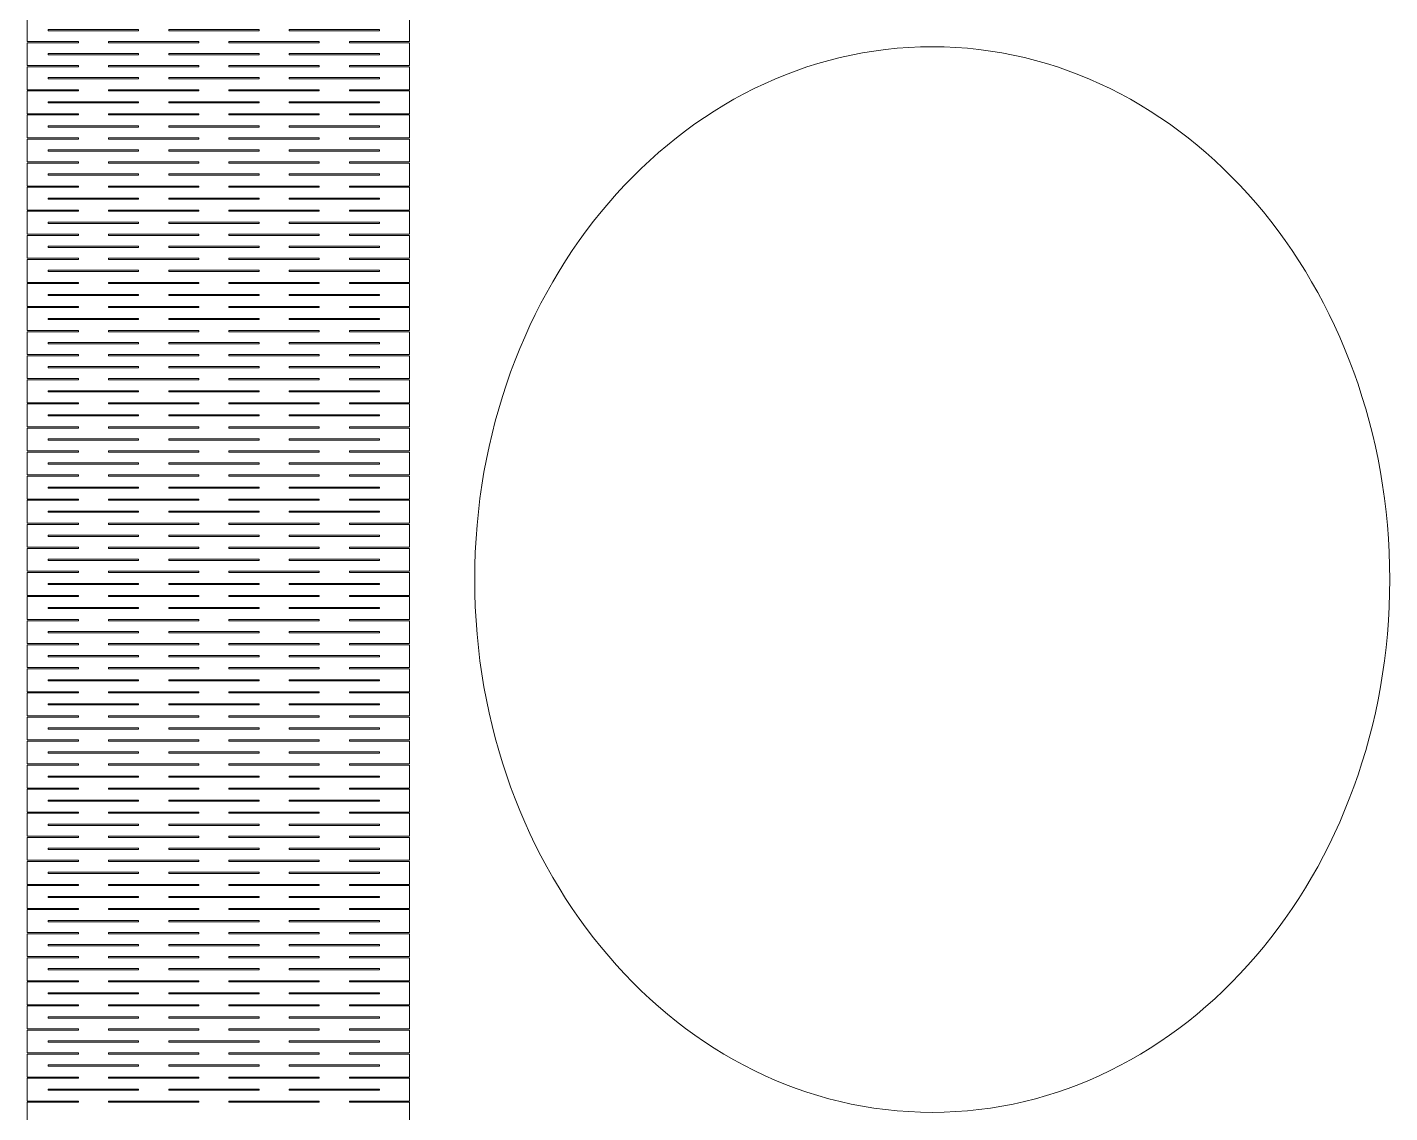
# Model space of a CAD drawing. Header units: millimetres. Extents: x 13 to 655, y 20 to 1205.
# Drawn here: x 13.4 to 466.1, y 221.5 to 582.2 of the extents above; entities that cross this region are included whole.
import ezdxf

# ---------------------------------------------------------------- set-up
doc = ezdxf.new("R2010")
doc.units = ezdxf.units.MM
doc.header["$MEASUREMENT"] = 0
doc.layers.get('0').update_dxf_attribs({"lineweight": 0})

# ---------------------------------------------------------------- blocks, each defined once
blk = doc.blocks.new('Block_0')
at = {"color": 5, "lineweight": 0, "true_color": 0x0000ff}
for p, q in [((13.43, 585.01), (13.43, 577.41)), ((140.43, 577.41), (140.43, 585.01)), ((20.43, 581.41), (20.43, 581.01)), ((50.43, 581.41), (20.43, 581.41)), ((20.43, 581.01), (50.43, 581.01)), ((50.43, 581.01), (50.43, 581.41)), ((60.43, 581.41), (60.43, 581.01)), ((90.43, 581.41), (60.43, 581.41)), ((60.43, 581.01), (90.43, 581.01)), ((90.43, 581.01), (90.43, 581.41)), ((100.43, 581.41), (100.43, 581.01)), ((130.43, 581.41), (100.43, 581.41)), ((100.43, 581.01), (130.43, 581.01)), ((130.43, 581.01), (130.43, 581.41)), ((30.43, 577.41), (13.43, 577.41)), ((13.43, 577.01), (13.43, 569.41)), ((13.43, 577.01), (30.43, 577.01)), ((30.43, 577.01), (30.43, 577.41)), ((40.43, 577.41), (40.43, 577.01)), ((70.43, 577.41), (40.43, 577.41)), ((40.43, 577.01), (70.43, 577.01)), ((70.43, 577.01), (70.43, 577.41)), ((80.43, 577.41), (80.43, 577.01)), ((110.43, 577.41), (80.43, 577.41)), ((80.43, 577.01), (110.43, 577.01)), ((110.43, 577.01), (110.43, 577.41)), ((120.43, 577.41), (120.43, 577.01)), ((140.43, 577.41), (120.43, 577.41)), ((120.43, 577.01), (140.43, 577.01)), ((140.43, 569.41), (140.43, 577.01)), ((20.43, 573.41), (20.43, 573.01)), ((50.43, 573.41), (20.43, 573.41)), ((20.43, 573.01), (50.43, 573.01)), ((50.43, 573.01), (50.43, 573.41)), ((60.43, 573.41), (60.43, 573.01)), ((90.43, 573.41), (60.43, 573.41)), ((60.43, 573.01), (90.43, 573.01)), ((90.43, 573.01), (90.43, 573.41)), ((100.43, 573.41), (100.43, 573.01)), ((130.43, 573.41), (100.43, 573.41)), ((100.43, 573.01), (130.43, 573.01)), ((130.43, 573.01), (130.43, 573.41)), ((30.43, 569.41), (13.43, 569.41)), ((13.43, 569.01), (13.43, 561.41)), ((13.43, 569.01), (30.43, 569.01)), ((30.43, 569.01), (30.43, 569.41)), ((40.43, 569.41), (40.43, 569.01)), ((70.43, 569.41), (40.43, 569.41)), ((40.43, 569.01), (70.43, 569.01)), ((70.43, 569.01), (70.43, 569.41)), ((80.43, 569.41), (80.43, 569.01)), ((110.43, 569.41), (80.43, 569.41)), ((80.43, 569.01), (110.43, 569.01)), ((110.43, 569.01), (110.43, 569.41)), ((120.43, 569.41), (120.43, 569.01)), ((140.43, 569.41), (120.43, 569.41)), ((120.43, 569.01), (140.43, 569.01)), ((140.43, 561.41), (140.43, 569.01)), ((30.43, 561.41), (13.43, 561.41)), ((20.43, 565.41), (20.43, 565.01)), ((50.43, 565.41), (20.43, 565.41)), ((20.43, 565.01), (50.43, 565.01)), ((30.43, 561.01), (30.43, 561.41)), ((40.43, 561.41), (40.43, 561.01)), ((70.43, 561.41), (40.43, 561.41)), ((50.43, 565.01), (50.43, 565.41)), ((60.43, 565.41), (60.43, 565.01)), ((90.43, 565.41), (60.43, 565.41)), ((60.43, 565.01), (90.43, 565.01)), ((70.43, 561.01), (70.43, 561.41)), ((80.43, 561.41), (80.43, 561.01)), ((110.43, 561.41), (80.43, 561.41)), ((90.43, 565.01), (90.43, 565.41)), ((100.43, 565.41), (100.43, 565.01)), ((130.43, 565.41), (100.43, 565.41)), ((100.43, 565.01), (130.43, 565.01)), ((110.43, 561.01), (110.43, 561.41)), ((120.43, 561.41), (120.43, 561.01)), ((140.43, 561.41), (120.43, 561.41)), ((130.43, 565.01), (130.43, 565.41)), ((13.43, 561.01), (13.43, 553.41)), ((13.43, 561.01), (30.43, 561.01)), ((20.43, 557.41), (20.43, 557.01)), ((50.43, 557.41), (20.43, 557.41)), ((20.43, 557.01), (50.43, 557.01)), ((40.43, 561.01), (70.43, 561.01)), ((50.43, 557.01), (50.43, 557.41)), ((60.43, 557.41), (60.43, 557.01)), ((90.43, 557.41), (60.43, 557.41)), ((60.43, 557.01), (90.43, 557.01)), ((80.43, 561.01), (110.43, 561.01)), ((90.43, 557.01), (90.43, 557.41)), ((100.43, 557.41), (100.43, 557.01)), ((130.43, 557.41), (100.43, 557.41)), ((100.43, 557.01), (130.43, 557.01)), ((120.43, 561.01), (140.43, 561.01)), ((130.43, 557.01), (130.43, 557.41)), ((140.43, 553.41), (140.43, 561.01)), ((30.43, 553.41), (13.43, 553.41)), ((13.43, 553.01), (13.43, 545.41)), ((13.43, 553.01), (30.43, 553.01)), ((30.43, 553.01), (30.43, 553.41)), ((40.43, 553.41), (40.43, 553.01)), ((70.43, 553.41), (40.43, 553.41)), ((40.43, 553.01), (70.43, 553.01)), ((70.43, 553.01), (70.43, 553.41)), ((80.43, 553.41), (80.43, 553.01)), ((110.43, 553.41), (80.43, 553.41)), ((80.43, 553.01), (110.43, 553.01)), ((110.43, 553.01), (110.43, 553.41)), ((120.43, 553.41), (120.43, 553.01)), ((140.43, 553.41), (120.43, 553.41)), ((120.43, 553.01), (140.43, 553.01)), ((140.43, 545.41), (140.43, 553.01)), ((20.43, 549.41), (20.43, 549.01)), ((50.43, 549.41), (20.43, 549.41)), ((20.43, 549.01), (50.43, 549.01)), ((50.43, 549.01), (50.43, 549.41)), ((60.43, 549.41), (60.43, 549.01)), ((90.43, 549.41), (60.43, 549.41)), ((60.43, 549.01), (90.43, 549.01)), ((90.43, 549.01), (90.43, 549.41)), ((100.43, 549.41), (100.43, 549.01)), ((130.43, 549.41), (100.43, 549.41)), ((100.43, 549.01), (130.43, 549.01)), ((130.43, 549.01), (130.43, 549.41)), ((30.43, 545.41), (13.43, 545.41)), ((13.43, 545.01), (13.43, 537.41)), ((13.43, 545.01), (30.43, 545.01)), ((30.43, 545.01), (30.43, 545.41)), ((40.43, 545.41), (40.43, 545.01)), ((70.43, 545.41), (40.43, 545.41)), ((40.43, 545.01), (70.43, 545.01)), ((70.43, 545.01), (70.43, 545.41)), ((80.43, 545.41), (80.43, 545.01)), ((110.43, 545.41), (80.43, 545.41)), ((80.43, 545.01), (110.43, 545.01)), ((110.43, 545.01), (110.43, 545.41)), ((120.43, 545.41), (120.43, 545.01)), ((140.43, 545.41), (120.43, 545.41)), ((120.43, 545.01), (140.43, 545.01)), ((140.43, 537.41), (140.43, 545.01)), ((20.43, 541.41), (20.43, 541.01)), ((50.43, 541.41), (20.43, 541.41)), ((20.43, 541.01), (50.43, 541.01)), ((50.43, 541.01), (50.43, 541.41)), ((60.43, 541.41), (60.43, 541.01)), ((90.43, 541.41), (60.43, 541.41)), ((60.43, 541.01), (90.43, 541.01)), ((90.43, 541.01), (90.43, 541.41)), ((100.43, 541.41), (100.43, 541.01)), ((130.43, 541.41), (100.43, 541.41)), ((100.43, 541.01), (130.43, 541.01)), ((130.43, 541.01), (130.43, 541.41)), ((30.43, 537.41), (13.43, 537.41)), ((13.43, 537.01), (13.43, 529.41)), ((13.43, 537.01), (30.43, 537.01)), ((30.43, 537.01), (30.43, 537.41)), ((40.43, 537.41), (40.43, 537.01)), ((70.43, 537.41), (40.43, 537.41)), ((40.43, 537.01), (70.43, 537.01)), ((70.43, 537.01), (70.43, 537.41)), ((80.43, 537.41), (80.43, 537.01)), ((110.43, 537.41), (80.43, 537.41)), ((80.43, 537.01), (110.43, 537.01)), ((110.43, 537.01), (110.43, 537.41)), ((120.43, 537.41), (120.43, 537.01)), ((140.43, 537.41), (120.43, 537.41)), ((120.43, 537.01), (140.43, 537.01)), ((140.43, 529.41), (140.43, 537.01)), ((20.43, 533.41), (20.43, 533.01)), ((50.43, 533.41), (20.43, 533.41)), ((20.43, 533.01), (50.43, 533.01)), ((50.43, 533.01), (50.43, 533.41)), ((60.43, 533.41), (60.43, 533.01)), ((90.43, 533.41), (60.43, 533.41)), ((60.43, 533.01), (90.43, 533.01)), ((90.43, 533.01), (90.43, 533.41)), ((100.43, 533.41), (100.43, 533.01)), ((130.43, 533.41), (100.43, 533.41)), ((100.43, 533.01), (130.43, 533.01)), ((130.43, 533.01), (130.43, 533.41)), ((30.43, 529.41), (13.43, 529.41)), ((13.43, 529.01), (13.43, 521.41)), ((13.43, 529.01), (30.43, 529.01)), ((20.43, 525.41), (20.43, 525.01)), ((50.43, 525.41), (20.43, 525.41)), ((30.43, 529.01), (30.43, 529.41)), ((40.43, 529.41), (40.43, 529.01)), ((70.43, 529.41), (40.43, 529.41)), ((40.43, 529.01), (70.43, 529.01)), ((50.43, 525.01), (50.43, 525.41)), ((60.43, 525.41), (60.43, 525.01)), ((90.43, 525.41), (60.43, 525.41)), ((70.43, 529.01), (70.43, 529.41)), ((80.43, 529.41), (80.43, 529.01)), ((110.43, 529.41), (80.43, 529.41)), ((80.43, 529.01), (110.43, 529.01)), ((90.43, 525.01), (90.43, 525.41)), ((100.43, 525.41), (100.43, 525.01)), ((130.43, 525.41), (100.43, 525.41)), ((110.43, 529.01), (110.43, 529.41)), ((120.43, 529.41), (120.43, 529.01)), ((140.43, 529.41), (120.43, 529.41)), ((120.43, 529.01), (140.43, 529.01)), ((130.43, 525.01), (130.43, 525.41)), ((140.43, 521.41), (140.43, 529.01)), ((30.43, 521.41), (13.43, 521.41)), ((13.43, 521.01), (13.43, 513.41)), ((13.43, 521.01), (30.43, 521.01)), ((20.43, 525.01), (50.43, 525.01)), ((30.43, 521.01), (30.43, 521.41)), ((40.43, 521.41), (40.43, 521.01)), ((70.43, 521.41), (40.43, 521.41)), ((40.43, 521.01), (70.43, 521.01)), ((60.43, 525.01), (90.43, 525.01)), ((70.43, 521.01), (70.43, 521.41)), ((80.43, 521.41), (80.43, 521.01)), ((110.43, 521.41), (80.43, 521.41)), ((80.43, 521.01), (110.43, 521.01)), ((100.43, 525.01), (130.43, 525.01)), ((110.43, 521.01), (110.43, 521.41)), ((120.43, 521.41), (120.43, 521.01)), ((140.43, 521.41), (120.43, 521.41)), ((120.43, 521.01), (140.43, 521.01)), ((140.43, 513.41), (140.43, 521.01)), ((20.43, 517.41), (20.43, 517.01)), ((50.43, 517.41), (20.43, 517.41)), ((20.43, 517.01), (50.43, 517.01)), ((50.43, 517.01), (50.43, 517.41)), ((60.43, 517.41), (60.43, 517.01)), ((90.43, 517.41), (60.43, 517.41)), ((60.43, 517.01), (90.43, 517.01)), ((90.43, 517.01), (90.43, 517.41)), ((100.43, 517.41), (100.43, 517.01)), ((130.43, 517.41), (100.43, 517.41)), ((100.43, 517.01), (130.43, 517.01)), ((130.43, 517.01), (130.43, 517.41)), ((30.43, 513.41), (13.43, 513.41)), ((13.43, 513.01), (13.43, 505.41)), ((13.43, 513.01), (30.43, 513.01)), ((30.43, 513.01), (30.43, 513.41)), ((40.43, 513.41), (40.43, 513.01)), ((70.43, 513.41), (40.43, 513.41)), ((40.43, 513.01), (70.43, 513.01)), ((70.43, 513.01), (70.43, 513.41)), ((80.43, 513.41), (80.43, 513.01)), ((110.43, 513.41), (80.43, 513.41)), ((80.43, 513.01), (110.43, 513.01)), ((110.43, 513.01), (110.43, 513.41)), ((120.43, 513.41), (120.43, 513.01)), ((140.43, 513.41), (120.43, 513.41)), ((120.43, 513.01), (140.43, 513.01)), ((140.43, 505.41), (140.43, 513.01)), ((20.43, 509.41), (20.43, 509.01)), ((50.43, 509.41), (20.43, 509.41)), ((20.43, 509.01), (50.43, 509.01)), ((50.43, 509.01), (50.43, 509.41)), ((60.43, 509.41), (60.43, 509.01)), ((90.43, 509.41), (60.43, 509.41)), ((60.43, 509.01), (90.43, 509.01)), ((90.43, 509.01), (90.43, 509.41)), ((100.43, 509.41), (100.43, 509.01)), ((130.43, 509.41), (100.43, 509.41)), ((100.43, 509.01), (130.43, 509.01)), ((130.43, 509.01), (130.43, 509.41)), ((30.43, 505.41), (13.43, 505.41)), ((13.43, 505.01), (13.43, 497.41)), ((13.43, 505.01), (30.43, 505.01)), ((30.43, 505.01), (30.43, 505.41)), ((40.43, 505.41), (40.43, 505.01)), ((70.43, 505.41), (40.43, 505.41)), ((40.43, 505.01), (70.43, 505.01)), ((70.43, 505.01), (70.43, 505.41)), ((80.43, 505.41), (80.43, 505.01)), ((110.43, 505.41), (80.43, 505.41)), ((80.43, 505.01), (110.43, 505.01)), ((110.43, 505.01), (110.43, 505.41)), ((120.43, 505.41), (120.43, 505.01)), ((140.43, 505.41), (120.43, 505.41)), ((120.43, 505.01), (140.43, 505.01)), ((140.43, 497.41), (140.43, 505.01)), ((20.43, 501.41), (20.43, 501.01)), ((50.43, 501.41), (20.43, 501.41)), ((20.43, 501.01), (50.43, 501.01)), ((50.43, 501.01), (50.43, 501.41)), ((60.43, 501.41), (60.43, 501.01)), ((90.43, 501.41), (60.43, 501.41)), ((60.43, 501.01), (90.43, 501.01)), ((90.43, 501.01), (90.43, 501.41)), ((100.43, 501.41), (100.43, 501.01)), ((130.43, 501.41), (100.43, 501.41)), ((100.43, 501.01), (130.43, 501.01)), ((130.43, 501.01), (130.43, 501.41)), ((30.43, 497.41), (13.43, 497.41)), ((13.43, 497.01), (13.43, 489.41)), ((13.43, 497.01), (30.43, 497.01)), ((20.43, 493.41), (20.43, 493.01)), ((50.43, 493.41), (20.43, 493.41)), ((30.43, 497.01), (30.43, 497.41)), ((40.43, 497.41), (40.43, 497.01)), ((70.43, 497.41), (40.43, 497.41)), ((40.43, 497.01), (70.43, 497.01)), ((50.43, 493.01), (50.43, 493.41)), ((60.43, 493.41), (60.43, 493.01)), ((90.43, 493.41), (60.43, 493.41)), ((70.43, 497.01), (70.43, 497.41)), ((80.43, 497.41), (80.43, 497.01)), ((110.43, 497.41), (80.43, 497.41)), ((80.43, 497.01), (110.43, 497.01)), ((90.43, 493.01), (90.43, 493.41)), ((100.43, 493.41), (100.43, 493.01)), ((130.43, 493.41), (100.43, 493.41)), ((110.43, 497.01), (110.43, 497.41)), ((120.43, 497.41), (120.43, 497.01)), ((140.43, 497.41), (120.43, 497.41)), ((120.43, 497.01), (140.43, 497.01)), ((130.43, 493.01), (130.43, 493.41)), ((140.43, 489.41), (140.43, 497.01)), ((30.43, 489.41), (13.43, 489.41)), ((13.43, 489.01), (13.43, 481.41)), ((13.43, 489.01), (30.43, 489.01)), ((20.43, 493.01), (50.43, 493.01)), ((30.43, 489.01), (30.43, 489.41)), ((40.43, 489.41), (40.43, 489.01)), ((70.43, 489.41), (40.43, 489.41)), ((40.43, 489.01), (70.43, 489.01)), ((60.43, 493.01), (90.43, 493.01)), ((70.43, 489.01), (70.43, 489.41)), ((80.43, 489.41), (80.43, 489.01)), ((110.43, 489.41), (80.43, 489.41)), ((80.43, 489.01), (110.43, 489.01)), ((100.43, 493.01), (130.43, 493.01)), ((110.43, 489.01), (110.43, 489.41)), ((120.43, 489.41), (120.43, 489.01)), ((140.43, 489.41), (120.43, 489.41)), ((120.43, 489.01), (140.43, 489.01)), ((140.43, 481.41), (140.43, 489.01)), ((20.43, 485.41), (20.43, 485.01)), ((50.43, 485.41), (20.43, 485.41)), ((20.43, 485.01), (50.43, 485.01)), ((50.43, 485.01), (50.43, 485.41)), ((60.43, 485.41), (60.43, 485.01)), ((90.43, 485.41), (60.43, 485.41)), ((60.43, 485.01), (90.43, 485.01)), ((90.43, 485.01), (90.43, 485.41)), ((100.43, 485.41), (100.43, 485.01)), ((130.43, 485.41), (100.43, 485.41)), ((100.43, 485.01), (130.43, 485.01)), ((130.43, 485.01), (130.43, 485.41)), ((30.43, 481.41), (13.43, 481.41)), ((13.43, 481.01), (13.43, 473.41)), ((13.43, 481.01), (30.43, 481.01)), ((30.43, 481.01), (30.43, 481.41)), ((40.43, 481.41), (40.43, 481.01)), ((70.43, 481.41), (40.43, 481.41)), ((40.43, 481.01), (70.43, 481.01)), ((70.43, 481.01), (70.43, 481.41)), ((80.43, 481.41), (80.43, 481.01)), ((110.43, 481.41), (80.43, 481.41)), ((80.43, 481.01), (110.43, 481.01)), ((110.43, 481.01), (110.43, 481.41)), ((120.43, 481.41), (120.43, 481.01)), ((140.43, 481.41), (120.43, 481.41)), ((120.43, 481.01), (140.43, 481.01)), ((140.43, 473.41), (140.43, 481.01)), ((20.43, 477.41), (20.43, 477.01)), ((50.43, 477.41), (20.43, 477.41)), ((20.43, 477.01), (50.43, 477.01)), ((50.43, 477.01), (50.43, 477.41)), ((60.43, 477.41), (60.43, 477.01)), ((90.43, 477.41), (60.43, 477.41)), ((60.43, 477.01), (90.43, 477.01)), ((90.43, 477.01), (90.43, 477.41)), ((100.43, 477.41), (100.43, 477.01)), ((130.43, 477.41), (100.43, 477.41)), ((100.43, 477.01), (130.43, 477.01)), ((130.43, 477.01), (130.43, 477.41)), ((30.43, 473.41), (13.43, 473.41)), ((13.43, 473.01), (13.43, 465.41)), ((13.43, 473.01), (30.43, 473.01)), ((30.43, 473.01), (30.43, 473.41)), ((40.43, 473.41), (40.43, 473.01)), ((70.43, 473.41), (40.43, 473.41)), ((40.43, 473.01), (70.43, 473.01)), ((70.43, 473.01), (70.43, 473.41)), ((80.43, 473.41), (80.43, 473.01)), ((110.43, 473.41), (80.43, 473.41)), ((80.43, 473.01), (110.43, 473.01)), ((110.43, 473.01), (110.43, 473.41)), ((120.43, 473.41), (120.43, 473.01)), ((140.43, 473.41), (120.43, 473.41)), ((120.43, 473.01), (140.43, 473.01)), ((140.43, 465.41), (140.43, 473.01)), ((20.43, 469.41), (20.43, 469.01)), ((50.43, 469.41), (20.43, 469.41)), ((20.43, 469.01), (50.43, 469.01)), ((50.43, 469.01), (50.43, 469.41)), ((60.43, 469.41), (60.43, 469.01)), ((90.43, 469.41), (60.43, 469.41)), ((60.43, 469.01), (90.43, 469.01)), ((90.43, 469.01), (90.43, 469.41)), ((100.43, 469.41), (100.43, 469.01)), ((130.43, 469.41), (100.43, 469.41)), ((100.43, 469.01), (130.43, 469.01)), ((130.43, 469.01), (130.43, 469.41)), ((30.43, 465.41), (13.43, 465.41)), ((13.43, 465.01), (13.43, 457.41)), ((13.43, 465.01), (30.43, 465.01)), ((30.43, 465.01), (30.43, 465.41)), ((40.43, 465.41), (40.43, 465.01)), ((70.43, 465.41), (40.43, 465.41)), ((40.43, 465.01), (70.43, 465.01)), ((70.43, 465.01), (70.43, 465.41)), ((80.43, 465.41), (80.43, 465.01)), ((110.43, 465.41), (80.43, 465.41)), ((80.43, 465.01), (110.43, 465.01)), ((110.43, 465.01), (110.43, 465.41)), ((120.43, 465.41), (120.43, 465.01)), ((140.43, 465.41), (120.43, 465.41)), ((120.43, 465.01), (140.43, 465.01)), ((140.43, 457.41), (140.43, 465.01)), ((30.43, 457.41), (13.43, 457.41)), ((20.43, 461.41), (20.43, 461.01)), ((50.43, 461.41), (20.43, 461.41)), ((20.43, 461.01), (50.43, 461.01)), ((30.43, 457.01), (30.43, 457.41)), ((40.43, 457.41), (40.43, 457.01)), ((70.43, 457.41), (40.43, 457.41)), ((50.43, 461.01), (50.43, 461.41)), ((60.43, 461.41), (60.43, 461.01)), ((90.43, 461.41), (60.43, 461.41)), ((60.43, 461.01), (90.43, 461.01)), ((70.43, 457.01), (70.43, 457.41)), ((80.43, 457.41), (80.43, 457.01)), ((110.43, 457.41), (80.43, 457.41)), ((90.43, 461.01), (90.43, 461.41)), ((100.43, 461.41), (100.43, 461.01)), ((130.43, 461.41), (100.43, 461.41)), ((100.43, 461.01), (130.43, 461.01)), ((110.43, 457.01), (110.43, 457.41)), ((120.43, 457.41), (120.43, 457.01)), ((140.43, 457.41), (120.43, 457.41)), ((130.43, 461.01), (130.43, 461.41)), ((13.43, 457.01), (13.43, 449.41)), ((13.43, 457.01), (30.43, 457.01)), ((20.43, 453.41), (20.43, 453.01)), ((50.43, 453.41), (20.43, 453.41)), ((20.43, 453.01), (50.43, 453.01)), ((40.43, 457.01), (70.43, 457.01)), ((50.43, 453.01), (50.43, 453.41)), ((60.43, 453.41), (60.43, 453.01)), ((90.43, 453.41), (60.43, 453.41)), ((60.43, 453.01), (90.43, 453.01)), ((80.43, 457.01), (110.43, 457.01)), ((90.43, 453.01), (90.43, 453.41)), ((100.43, 453.41), (100.43, 453.01)), ((130.43, 453.41), (100.43, 453.41)), ((100.43, 453.01), (130.43, 453.01)), ((120.43, 457.01), (140.43, 457.01)), ((130.43, 453.01), (130.43, 453.41)), ((140.43, 449.41), (140.43, 457.01)), ((30.43, 449.41), (13.43, 449.41)), ((13.43, 449.01), (13.43, 441.41)), ((13.43, 449.01), (30.43, 449.01)), ((30.43, 449.01), (30.43, 449.41)), ((40.43, 449.41), (40.43, 449.01)), ((70.43, 449.41), (40.43, 449.41)), ((40.43, 449.01), (70.43, 449.01)), ((70.43, 449.01), (70.43, 449.41)), ((80.43, 449.41), (80.43, 449.01)), ((110.43, 449.41), (80.43, 449.41)), ((80.43, 449.01), (110.43, 449.01)), ((110.43, 449.01), (110.43, 449.41)), ((120.43, 449.41), (120.43, 449.01)), ((140.43, 449.41), (120.43, 449.41)), ((120.43, 449.01), (140.43, 449.01)), ((140.43, 441.41), (140.43, 449.01)), ((20.43, 445.41), (20.43, 445.01)), ((50.43, 445.41), (20.43, 445.41)), ((20.43, 445.01), (50.43, 445.01)), ((50.43, 445.01), (50.43, 445.41)), ((60.43, 445.41), (60.43, 445.01)), ((90.43, 445.41), (60.43, 445.41)), ((60.43, 445.01), (90.43, 445.01)), ((90.43, 445.01), (90.43, 445.41)), ((100.43, 445.41), (100.43, 445.01)), ((130.43, 445.41), (100.43, 445.41)), ((100.43, 445.01), (130.43, 445.01)), ((130.43, 445.01), (130.43, 445.41)), ((30.43, 441.41), (13.43, 441.41)), ((13.43, 441.01), (13.43, 433.41)), ((13.43, 441.01), (30.43, 441.01)), ((30.43, 441.01), (30.43, 441.41)), ((40.43, 441.41), (40.43, 441.01)), ((70.43, 441.41), (40.43, 441.41)), ((40.43, 441.01), (70.43, 441.01)), ((70.43, 441.01), (70.43, 441.41)), ((80.43, 441.41), (80.43, 441.01)), ((110.43, 441.41), (80.43, 441.41)), ((80.43, 441.01), (110.43, 441.01)), ((110.43, 441.01), (110.43, 441.41)), ((120.43, 441.41), (120.43, 441.01)), ((140.43, 441.41), (120.43, 441.41)), ((120.43, 441.01), (140.43, 441.01)), ((140.43, 433.41), (140.43, 441.01)), ((20.43, 437.41), (20.43, 437.01)), ((50.43, 437.41), (20.43, 437.41)), ((20.43, 437.01), (50.43, 437.01)), ((50.43, 437.01), (50.43, 437.41)), ((60.43, 437.41), (60.43, 437.01)), ((90.43, 437.41), (60.43, 437.41)), ((60.43, 437.01), (90.43, 437.01)), ((90.43, 437.01), (90.43, 437.41)), ((100.43, 437.41), (100.43, 437.01)), ((130.43, 437.41), (100.43, 437.41)), ((100.43, 437.01), (130.43, 437.01)), ((130.43, 437.01), (130.43, 437.41)), ((30.43, 433.41), (13.43, 433.41)), ((13.43, 433.01), (13.43, 425.41)), ((13.43, 433.01), (30.43, 433.01)), ((30.43, 433.01), (30.43, 433.41)), ((40.43, 433.41), (40.43, 433.01)), ((70.43, 433.41), (40.43, 433.41)), ((40.43, 433.01), (70.43, 433.01)), ((70.43, 433.01), (70.43, 433.41)), ((80.43, 433.41), (80.43, 433.01)), ((110.43, 433.41), (80.43, 433.41)), ((80.43, 433.01), (110.43, 433.01)), ((110.43, 433.01), (110.43, 433.41)), ((120.43, 433.41), (120.43, 433.01)), ((140.43, 433.41), (120.43, 433.41)), ((120.43, 433.01), (140.43, 433.01)), ((140.43, 425.41), (140.43, 433.01)), ((20.43, 429.41), (20.43, 429.01)), ((50.43, 429.41), (20.43, 429.41)), ((20.43, 429.01), (50.43, 429.01)), ((50.43, 429.01), (50.43, 429.41)), ((60.43, 429.41), (60.43, 429.01)), ((90.43, 429.41), (60.43, 429.41)), ((60.43, 429.01), (90.43, 429.01)), ((90.43, 429.01), (90.43, 429.41)), ((100.43, 429.41), (100.43, 429.01)), ((130.43, 429.41), (100.43, 429.41)), ((100.43, 429.01), (130.43, 429.01)), ((130.43, 429.01), (130.43, 429.41)), ((30.43, 425.41), (13.43, 425.41)), ((13.43, 425.01), (13.43, 417.41)), ((13.43, 425.01), (30.43, 425.01)), ((20.43, 421.41), (20.43, 421.01)), ((50.43, 421.41), (20.43, 421.41)), ((20.43, 421.01), (50.43, 421.01)), ((30.43, 425.01), (30.43, 425.41)), ((40.43, 425.41), (40.43, 425.01)), ((70.43, 425.41), (40.43, 425.41)), ((40.43, 425.01), (70.43, 425.01)), ((50.43, 421.01), (50.43, 421.41)), ((60.43, 421.41), (60.43, 421.01)), ((90.43, 421.41), (60.43, 421.41)), ((60.43, 421.01), (90.43, 421.01)), ((70.43, 425.01), (70.43, 425.41)), ((80.43, 425.41), (80.43, 425.01)), ((110.43, 425.41), (80.43, 425.41)), ((80.43, 425.01), (110.43, 425.01)), ((90.43, 421.01), (90.43, 421.41)), ((100.43, 421.41), (100.43, 421.01)), ((130.43, 421.41), (100.43, 421.41)), ((100.43, 421.01), (130.43, 421.01)), ((110.43, 425.01), (110.43, 425.41)), ((120.43, 425.41), (120.43, 425.01)), ((140.43, 425.41), (120.43, 425.41)), ((120.43, 425.01), (140.43, 425.01)), ((130.43, 421.01), (130.43, 421.41)), ((140.43, 417.41), (140.43, 425.01)), ((30.43, 417.41), (13.43, 417.41)), ((13.43, 417.01), (13.43, 409.41)), ((13.43, 417.01), (30.43, 417.01)), ((30.43, 417.01), (30.43, 417.41)), ((40.43, 417.41), (40.43, 417.01)), ((70.43, 417.41), (40.43, 417.41)), ((40.43, 417.01), (70.43, 417.01)), ((70.43, 417.01), (70.43, 417.41)), ((80.43, 417.41), (80.43, 417.01)), ((110.43, 417.41), (80.43, 417.41)), ((80.43, 417.01), (110.43, 417.01)), ((110.43, 417.01), (110.43, 417.41)), ((120.43, 417.41), (120.43, 417.01)), ((140.43, 417.41), (120.43, 417.41)), ((120.43, 417.01), (140.43, 417.01)), ((140.43, 409.41), (140.43, 417.01)), ((20.43, 413.41), (20.43, 413.01)), ((50.43, 413.41), (20.43, 413.41)), ((20.43, 413.01), (50.43, 413.01)), ((50.43, 413.01), (50.43, 413.41)), ((60.43, 413.41), (60.43, 413.01)), ((90.43, 413.41), (60.43, 413.41)), ((60.43, 413.01), (90.43, 413.01)), ((90.43, 413.01), (90.43, 413.41)), ((100.43, 413.41), (100.43, 413.01)), ((130.43, 413.41), (100.43, 413.41)), ((100.43, 413.01), (130.43, 413.01)), ((130.43, 413.01), (130.43, 413.41)), ((30.43, 409.41), (13.43, 409.41)), ((13.43, 409.01), (13.43, 401.41)), ((13.43, 409.01), (30.43, 409.01)), ((30.43, 409.01), (30.43, 409.41)), ((40.43, 409.41), (40.43, 409.01)), ((70.43, 409.41), (40.43, 409.41)), ((40.43, 409.01), (70.43, 409.01)), ((70.43, 409.01), (70.43, 409.41)), ((80.43, 409.41), (80.43, 409.01)), ((110.43, 409.41), (80.43, 409.41)), ((80.43, 409.01), (110.43, 409.01)), ((110.43, 409.01), (110.43, 409.41)), ((120.43, 409.41), (120.43, 409.01)), ((140.43, 409.41), (120.43, 409.41)), ((120.43, 409.01), (140.43, 409.01)), ((140.43, 401.41), (140.43, 409.01)), ((20.43, 405.41), (20.43, 405.01)), ((50.43, 405.41), (20.43, 405.41)), ((20.43, 405.01), (50.43, 405.01)), ((50.43, 405.01), (50.43, 405.41)), ((60.43, 405.41), (60.43, 405.01)), ((90.43, 405.41), (60.43, 405.41)), ((60.43, 405.01), (90.43, 405.01)), ((90.43, 405.01), (90.43, 405.41)), ((100.43, 405.41), (100.43, 405.01)), ((130.43, 405.41), (100.43, 405.41)), ((100.43, 405.01), (130.43, 405.01)), ((130.43, 405.01), (130.43, 405.41)), ((30.43, 401.41), (13.43, 401.41)), ((13.43, 401.01), (13.43, 393.41)), ((13.43, 401.01), (30.43, 401.01)), ((30.43, 401.01), (30.43, 401.41)), ((40.43, 401.41), (40.43, 401.01)), ((70.43, 401.41), (40.43, 401.41)), ((40.43, 401.01), (70.43, 401.01)), ((70.43, 401.01), (70.43, 401.41)), ((80.43, 401.41), (80.43, 401.01)), ((110.43, 401.41), (80.43, 401.41)), ((80.43, 401.01), (110.43, 401.01)), ((110.43, 401.01), (110.43, 401.41)), ((120.43, 401.41), (120.43, 401.01)), ((140.43, 401.41), (120.43, 401.41)), ((120.43, 401.01), (140.43, 401.01)), ((140.43, 393.41), (140.43, 401.01)), ((20.43, 397.41), (20.43, 397.01)), ((50.43, 397.41), (20.43, 397.41)), ((20.43, 397.01), (50.43, 397.01)), ((50.43, 397.01), (50.43, 397.41)), ((60.43, 397.41), (60.43, 397.01)), ((90.43, 397.41), (60.43, 397.41)), ((60.43, 397.01), (90.43, 397.01)), ((90.43, 397.01), (90.43, 397.41)), ((100.43, 397.41), (100.43, 397.01)), ((130.43, 397.41), (100.43, 397.41)), ((100.43, 397.01), (130.43, 397.01)), ((130.43, 397.01), (130.43, 397.41)), ((30.43, 393.41), (13.43, 393.41)), ((13.43, 393.01), (13.43, 385.41)), ((13.43, 393.01), (30.43, 393.01)), ((20.43, 389.41), (20.43, 389.01)), ((50.43, 389.41), (20.43, 389.41)), ((30.43, 393.01), (30.43, 393.41)), ((40.43, 393.41), (40.43, 393.01)), ((70.43, 393.41), (40.43, 393.41)), ((40.43, 393.01), (70.43, 393.01)), ((50.43, 389.01), (50.43, 389.41)), ((60.43, 389.41), (60.43, 389.01)), ((90.43, 389.41), (60.43, 389.41)), ((70.43, 393.01), (70.43, 393.41)), ((80.43, 393.41), (80.43, 393.01)), ((110.43, 393.41), (80.43, 393.41)), ((80.43, 393.01), (110.43, 393.01)), ((90.43, 389.01), (90.43, 389.41)), ((100.43, 389.41), (100.43, 389.01)), ((130.43, 389.41), (100.43, 389.41)), ((110.43, 393.01), (110.43, 393.41)), ((120.43, 393.41), (120.43, 393.01)), ((140.43, 393.41), (120.43, 393.41)), ((120.43, 393.01), (140.43, 393.01)), ((130.43, 389.01), (130.43, 389.41)), ((140.43, 385.41), (140.43, 393.01)), ((30.43, 385.41), (13.43, 385.41)), ((13.43, 385.01), (13.43, 377.41)), ((13.43, 385.01), (30.43, 385.01)), ((20.43, 389.01), (50.43, 389.01)), ((30.43, 385.01), (30.43, 385.41)), ((40.43, 385.41), (40.43, 385.01)), ((70.43, 385.41), (40.43, 385.41)), ((40.43, 385.01), (70.43, 385.01)), ((60.43, 389.01), (90.43, 389.01)), ((70.43, 385.01), (70.43, 385.41)), ((80.43, 385.41), (80.43, 385.01)), ((110.43, 385.41), (80.43, 385.41)), ((80.43, 385.01), (110.43, 385.01)), ((100.43, 389.01), (130.43, 389.01)), ((110.43, 385.01), (110.43, 385.41)), ((120.43, 385.41), (120.43, 385.01)), ((140.43, 385.41), (120.43, 385.41)), ((120.43, 385.01), (140.43, 385.01)), ((140.43, 377.41), (140.43, 385.01)), ((20.43, 381.41), (20.43, 381.01)), ((50.43, 381.41), (20.43, 381.41)), ((20.43, 381.01), (50.43, 381.01)), ((50.43, 381.01), (50.43, 381.41)), ((60.43, 381.41), (60.43, 381.01)), ((90.43, 381.41), (60.43, 381.41)), ((60.43, 381.01), (90.43, 381.01)), ((90.43, 381.01), (90.43, 381.41)), ((100.43, 381.41), (100.43, 381.01)), ((130.43, 381.41), (100.43, 381.41)), ((100.43, 381.01), (130.43, 381.01)), ((130.43, 381.01), (130.43, 381.41)), ((30.43, 377.41), (13.43, 377.41)), ((13.43, 377.01), (13.43, 369.41)), ((13.43, 377.01), (30.43, 377.01)), ((30.43, 377.01), (30.43, 377.41)), ((40.43, 377.41), (40.43, 377.01)), ((70.43, 377.41), (40.43, 377.41)), ((40.43, 377.01), (70.43, 377.01)), ((70.43, 377.01), (70.43, 377.41)), ((80.43, 377.41), (80.43, 377.01)), ((110.43, 377.41), (80.43, 377.41)), ((80.43, 377.01), (110.43, 377.01)), ((110.43, 377.01), (110.43, 377.41)), ((120.43, 377.41), (120.43, 377.01)), ((140.43, 377.41), (120.43, 377.41)), ((120.43, 377.01), (140.43, 377.01)), ((140.43, 369.41), (140.43, 377.01)), ((20.43, 373.41), (20.43, 373.01)), ((50.43, 373.41), (20.43, 373.41)), ((20.43, 373.01), (50.43, 373.01)), ((50.43, 373.01), (50.43, 373.41)), ((60.43, 373.41), (60.43, 373.01)), ((90.43, 373.41), (60.43, 373.41)), ((60.43, 373.01), (90.43, 373.01)), ((90.43, 373.01), (90.43, 373.41)), ((100.43, 373.41), (100.43, 373.01)), ((130.43, 373.41), (100.43, 373.41)), ((100.43, 373.01), (130.43, 373.01)), ((130.43, 373.01), (130.43, 373.41)), ((30.43, 369.41), (13.43, 369.41)), ((13.43, 369.01), (13.43, 361.41)), ((13.43, 369.01), (30.43, 369.01)), ((30.43, 369.01), (30.43, 369.41)), ((40.43, 369.41), (40.43, 369.01)), ((70.43, 369.41), (40.43, 369.41)), ((40.43, 369.01), (70.43, 369.01)), ((70.43, 369.01), (70.43, 369.41)), ((80.43, 369.41), (80.43, 369.01)), ((110.43, 369.41), (80.43, 369.41)), ((80.43, 369.01), (110.43, 369.01)), ((110.43, 369.01), (110.43, 369.41)), ((120.43, 369.41), (120.43, 369.01)), ((140.43, 369.41), (120.43, 369.41)), ((120.43, 369.01), (140.43, 369.01)), ((140.43, 361.41), (140.43, 369.01)), ((20.43, 365.41), (20.43, 365.01)), ((50.43, 365.41), (20.43, 365.41)), ((20.43, 365.01), (50.43, 365.01)), ((50.43, 365.01), (50.43, 365.41)), ((60.43, 365.41), (60.43, 365.01)), ((90.43, 365.41), (60.43, 365.41)), ((60.43, 365.01), (90.43, 365.01)), ((90.43, 365.01), (90.43, 365.41)), ((100.43, 365.41), (100.43, 365.01)), ((130.43, 365.41), (100.43, 365.41)), ((100.43, 365.01), (130.43, 365.01)), ((130.43, 365.01), (130.43, 365.41)), ((30.43, 361.41), (13.43, 361.41)), ((13.43, 361.01), (13.43, 353.41)), ((13.43, 361.01), (30.43, 361.01)), ((30.43, 361.01), (30.43, 361.41)), ((40.43, 361.41), (40.43, 361.01)), ((70.43, 361.41), (40.43, 361.41)), ((40.43, 361.01), (70.43, 361.01)), ((70.43, 361.01), (70.43, 361.41)), ((80.43, 361.41), (80.43, 361.01)), ((110.43, 361.41), (80.43, 361.41)), ((80.43, 361.01), (110.43, 361.01)), ((110.43, 361.01), (110.43, 361.41)), ((120.43, 361.41), (120.43, 361.01)), ((140.43, 361.41), (120.43, 361.41)), ((120.43, 361.01), (140.43, 361.01)), ((140.43, 353.41), (140.43, 361.01)), ((30.43, 353.41), (13.43, 353.41)), ((20.43, 357.41), (20.43, 357.01)), ((50.43, 357.41), (20.43, 357.41)), ((20.43, 357.01), (50.43, 357.01)), ((30.43, 353.01), (30.43, 353.41)), ((40.43, 353.41), (40.43, 353.01)), ((70.43, 353.41), (40.43, 353.41)), ((50.43, 357.01), (50.43, 357.41)), ((60.43, 357.41), (60.43, 357.01)), ((90.43, 357.41), (60.43, 357.41)), ((60.43, 357.01), (90.43, 357.01)), ((70.43, 353.01), (70.43, 353.41)), ((80.43, 353.41), (80.43, 353.01)), ((110.43, 353.41), (80.43, 353.41)), ((90.43, 357.01), (90.43, 357.41)), ((100.43, 357.41), (100.43, 357.01)), ((130.43, 357.41), (100.43, 357.41)), ((100.43, 357.01), (130.43, 357.01)), ((110.43, 353.01), (110.43, 353.41)), ((120.43, 353.41), (120.43, 353.01)), ((140.43, 353.41), (120.43, 353.41)), ((130.43, 357.01), (130.43, 357.41)), ((13.43, 353.01), (13.43, 345.41)), ((13.43, 353.01), (30.43, 353.01)), ((20.43, 349.41), (20.43, 349.01)), ((50.43, 349.41), (20.43, 349.41)), ((20.43, 349.01), (50.43, 349.01)), ((40.43, 353.01), (70.43, 353.01)), ((50.43, 349.01), (50.43, 349.41)), ((60.43, 349.41), (60.43, 349.01)), ((90.43, 349.41), (60.43, 349.41)), ((60.43, 349.01), (90.43, 349.01)), ((80.43, 353.01), (110.43, 353.01)), ((90.43, 349.01), (90.43, 349.41)), ((100.43, 349.41), (100.43, 349.01)), ((130.43, 349.41), (100.43, 349.41)), ((100.43, 349.01), (130.43, 349.01)), ((120.43, 353.01), (140.43, 353.01)), ((130.43, 349.01), (130.43, 349.41)), ((140.43, 345.41), (140.43, 353.01)), ((30.43, 345.41), (13.43, 345.41)), ((13.43, 345.01), (13.43, 337.41)), ((13.43, 345.01), (30.43, 345.01)), ((30.43, 345.01), (30.43, 345.41)), ((40.43, 345.41), (40.43, 345.01)), ((70.43, 345.41), (40.43, 345.41)), ((40.43, 345.01), (70.43, 345.01)), ((70.43, 345.01), (70.43, 345.41)), ((80.43, 345.41), (80.43, 345.01)), ((110.43, 345.41), (80.43, 345.41)), ((80.43, 345.01), (110.43, 345.01)), ((110.43, 345.01), (110.43, 345.41)), ((120.43, 345.41), (120.43, 345.01)), ((140.43, 345.41), (120.43, 345.41)), ((120.43, 345.01), (140.43, 345.01)), ((140.43, 337.41), (140.43, 345.01)), ((20.43, 341.41), (20.43, 341.01)), ((50.43, 341.41), (20.43, 341.41)), ((20.43, 341.01), (50.43, 341.01)), ((50.43, 341.01), (50.43, 341.41)), ((60.43, 341.41), (60.43, 341.01)), ((90.43, 341.41), (60.43, 341.41)), ((60.43, 341.01), (90.43, 341.01)), ((90.43, 341.01), (90.43, 341.41)), ((100.43, 341.41), (100.43, 341.01)), ((130.43, 341.41), (100.43, 341.41)), ((100.43, 341.01), (130.43, 341.01)), ((130.43, 341.01), (130.43, 341.41)), ((30.43, 337.41), (13.43, 337.41)), ((13.43, 337.01), (13.43, 329.41)), ((13.43, 337.01), (30.43, 337.01)), ((30.43, 337.01), (30.43, 337.41)), ((40.43, 337.41), (40.43, 337.01)), ((70.43, 337.41), (40.43, 337.41)), ((40.43, 337.01), (70.43, 337.01)), ((70.43, 337.01), (70.43, 337.41)), ((80.43, 337.41), (80.43, 337.01)), ((110.43, 337.41), (80.43, 337.41)), ((80.43, 337.01), (110.43, 337.01)), ((110.43, 337.01), (110.43, 337.41)), ((120.43, 337.41), (120.43, 337.01)), ((140.43, 337.41), (120.43, 337.41)), ((120.43, 337.01), (140.43, 337.01)), ((140.43, 329.41), (140.43, 337.01)), ((20.43, 333.41), (20.43, 333.01)), ((50.43, 333.41), (20.43, 333.41)), ((20.43, 333.01), (50.43, 333.01)), ((50.43, 333.01), (50.43, 333.41)), ((60.43, 333.41), (60.43, 333.01)), ((90.43, 333.41), (60.43, 333.41)), ((60.43, 333.01), (90.43, 333.01)), ((90.43, 333.01), (90.43, 333.41)), ((100.43, 333.41), (100.43, 333.01)), ((130.43, 333.41), (100.43, 333.41)), ((100.43, 333.01), (130.43, 333.01)), ((130.43, 333.01), (130.43, 333.41)), ((30.43, 329.41), (13.43, 329.41)), ((13.43, 329.01), (13.43, 321.41)), ((13.43, 329.01), (30.43, 329.01)), ((30.43, 329.01), (30.43, 329.41)), ((40.43, 329.41), (40.43, 329.01)), ((70.43, 329.41), (40.43, 329.41)), ((40.43, 329.01), (70.43, 329.01)), ((70.43, 329.01), (70.43, 329.41)), ((80.43, 329.41), (80.43, 329.01)), ((110.43, 329.41), (80.43, 329.41)), ((80.43, 329.01), (110.43, 329.01)), ((110.43, 329.01), (110.43, 329.41)), ((120.43, 329.41), (120.43, 329.01)), ((140.43, 329.41), (120.43, 329.41)), ((120.43, 329.01), (140.43, 329.01)), ((140.43, 321.41), (140.43, 329.01)), ((30.43, 321.41), (13.43, 321.41)), ((20.43, 325.41), (20.43, 325.01)), ((50.43, 325.41), (20.43, 325.41)), ((20.43, 325.01), (50.43, 325.01)), ((30.43, 321.01), (30.43, 321.41)), ((40.43, 321.41), (40.43, 321.01)), ((70.43, 321.41), (40.43, 321.41)), ((50.43, 325.01), (50.43, 325.41)), ((60.43, 325.41), (60.43, 325.01)), ((90.43, 325.41), (60.43, 325.41)), ((60.43, 325.01), (90.43, 325.01)), ((70.43, 321.01), (70.43, 321.41)), ((80.43, 321.41), (80.43, 321.01)), ((110.43, 321.41), (80.43, 321.41)), ((90.43, 325.01), (90.43, 325.41)), ((100.43, 325.41), (100.43, 325.01)), ((130.43, 325.41), (100.43, 325.41)), ((100.43, 325.01), (130.43, 325.01)), ((110.43, 321.01), (110.43, 321.41)), ((120.43, 321.41), (120.43, 321.01)), ((140.43, 321.41), (120.43, 321.41)), ((130.43, 325.01), (130.43, 325.41)), ((13.43, 321.01), (13.43, 313.41)), ((13.43, 321.01), (30.43, 321.01)), ((20.43, 317.41), (20.43, 317.01)), ((50.43, 317.41), (20.43, 317.41)), ((20.43, 317.01), (50.43, 317.01)), ((40.43, 321.01), (70.43, 321.01)), ((50.43, 317.01), (50.43, 317.41)), ((60.43, 317.41), (60.43, 317.01)), ((90.43, 317.41), (60.43, 317.41)), ((60.43, 317.01), (90.43, 317.01)), ((80.43, 321.01), (110.43, 321.01)), ((90.43, 317.01), (90.43, 317.41)), ((100.43, 317.41), (100.43, 317.01)), ((130.43, 317.41), (100.43, 317.41)), ((100.43, 317.01), (130.43, 317.01)), ((120.43, 321.01), (140.43, 321.01)), ((130.43, 317.01), (130.43, 317.41)), ((140.43, 313.41), (140.43, 321.01)), ((30.43, 313.41), (13.43, 313.41)), ((13.43, 313.01), (13.43, 305.41)), ((13.43, 313.01), (30.43, 313.01)), ((30.43, 313.01), (30.43, 313.41)), ((40.43, 313.41), (40.43, 313.01)), ((70.43, 313.41), (40.43, 313.41)), ((40.43, 313.01), (70.43, 313.01)), ((70.43, 313.01), (70.43, 313.41)), ((80.43, 313.41), (80.43, 313.01)), ((110.43, 313.41), (80.43, 313.41)), ((80.43, 313.01), (110.43, 313.01)), ((110.43, 313.01), (110.43, 313.41)), ((120.43, 313.41), (120.43, 313.01)), ((140.43, 313.41), (120.43, 313.41)), ((120.43, 313.01), (140.43, 313.01)), ((140.43, 305.41), (140.43, 313.01)), ((20.43, 309.41), (20.43, 309.01)), ((50.43, 309.41), (20.43, 309.41)), ((20.43, 309.01), (50.43, 309.01)), ((50.43, 309.01), (50.43, 309.41)), ((60.43, 309.41), (60.43, 309.01)), ((90.43, 309.41), (60.43, 309.41)), ((60.43, 309.01), (90.43, 309.01)), ((90.43, 309.01), (90.43, 309.41)), ((100.43, 309.41), (100.43, 309.01)), ((130.43, 309.41), (100.43, 309.41)), ((100.43, 309.01), (130.43, 309.01)), ((130.43, 309.01), (130.43, 309.41)), ((30.43, 305.41), (13.43, 305.41)), ((13.43, 305.01), (13.43, 297.41)), ((13.43, 305.01), (30.43, 305.01)), ((30.43, 305.01), (30.43, 305.41)), ((40.43, 305.41), (40.43, 305.01)), ((70.43, 305.41), (40.43, 305.41)), ((40.43, 305.01), (70.43, 305.01)), ((70.43, 305.01), (70.43, 305.41)), ((80.43, 305.41), (80.43, 305.01)), ((110.43, 305.41), (80.43, 305.41)), ((80.43, 305.01), (110.43, 305.01)), ((110.43, 305.01), (110.43, 305.41)), ((120.43, 305.41), (120.43, 305.01)), ((140.43, 305.41), (120.43, 305.41)), ((120.43, 305.01), (140.43, 305.01)), ((140.43, 297.41), (140.43, 305.01)), ((20.43, 301.41), (20.43, 301.01)), ((50.43, 301.41), (20.43, 301.41)), ((20.43, 301.01), (50.43, 301.01)), ((50.43, 301.01), (50.43, 301.41)), ((60.43, 301.41), (60.43, 301.01)), ((90.43, 301.41), (60.43, 301.41)), ((60.43, 301.01), (90.43, 301.01)), ((90.43, 301.01), (90.43, 301.41)), ((100.43, 301.41), (100.43, 301.01)), ((130.43, 301.41), (100.43, 301.41)), ((100.43, 301.01), (130.43, 301.01)), ((130.43, 301.01), (130.43, 301.41)), ((30.43, 297.41), (13.43, 297.41)), ((13.43, 297.01), (13.43, 289.41)), ((13.43, 297.01), (30.43, 297.01)), ((30.43, 297.01), (30.43, 297.41)), ((40.43, 297.41), (40.43, 297.01)), ((70.43, 297.41), (40.43, 297.41)), ((40.43, 297.01), (70.43, 297.01)), ((70.43, 297.01), (70.43, 297.41)), ((80.43, 297.41), (80.43, 297.01)), ((110.43, 297.41), (80.43, 297.41)), ((80.43, 297.01), (110.43, 297.01)), ((110.43, 297.01), (110.43, 297.41)), ((120.43, 297.41), (120.43, 297.01)), ((140.43, 297.41), (120.43, 297.41)), ((120.43, 297.01), (140.43, 297.01)), ((140.43, 289.41), (140.43, 297.01)), ((20.43, 293.41), (20.43, 293.01)), ((50.43, 293.41), (20.43, 293.41)), ((20.43, 293.01), (50.43, 293.01)), ((50.43, 293.01), (50.43, 293.41)), ((60.43, 293.41), (60.43, 293.01)), ((90.43, 293.41), (60.43, 293.41)), ((60.43, 293.01), (90.43, 293.01)), ((90.43, 293.01), (90.43, 293.41)), ((100.43, 293.41), (100.43, 293.01)), ((130.43, 293.41), (100.43, 293.41)), ((100.43, 293.01), (130.43, 293.01)), ((130.43, 293.01), (130.43, 293.41)), ((30.43, 289.41), (13.43, 289.41)), ((13.43, 289.01), (13.43, 281.41)), ((13.43, 289.01), (30.43, 289.01)), ((20.43, 285.41), (20.43, 285.01)), ((50.43, 285.41), (20.43, 285.41)), ((30.43, 289.01), (30.43, 289.41)), ((40.43, 289.41), (40.43, 289.01)), ((70.43, 289.41), (40.43, 289.41)), ((40.43, 289.01), (70.43, 289.01)), ((50.43, 285.01), (50.43, 285.41)), ((60.43, 285.41), (60.43, 285.01)), ((90.43, 285.41), (60.43, 285.41)), ((70.43, 289.01), (70.43, 289.41)), ((80.43, 289.41), (80.43, 289.01)), ((110.43, 289.41), (80.43, 289.41)), ((80.43, 289.01), (110.43, 289.01)), ((90.43, 285.01), (90.43, 285.41)), ((100.43, 285.41), (100.43, 285.01)), ((130.43, 285.41), (100.43, 285.41)), ((110.43, 289.01), (110.43, 289.41)), ((120.43, 289.41), (120.43, 289.01)), ((140.43, 289.41), (120.43, 289.41)), ((120.43, 289.01), (140.43, 289.01)), ((130.43, 285.01), (130.43, 285.41)), ((140.43, 281.41), (140.43, 289.01)), ((30.43, 281.41), (13.43, 281.41)), ((13.43, 281.01), (13.43, 273.41)), ((13.43, 281.01), (30.43, 281.01)), ((20.43, 285.01), (50.43, 285.01)), ((30.43, 281.01), (30.43, 281.41)), ((40.43, 281.41), (40.43, 281.01)), ((70.43, 281.41), (40.43, 281.41)), ((40.43, 281.01), (70.43, 281.01)), ((60.43, 285.01), (90.43, 285.01)), ((70.43, 281.01), (70.43, 281.41)), ((80.43, 281.41), (80.43, 281.01)), ((110.43, 281.41), (80.43, 281.41)), ((80.43, 281.01), (110.43, 281.01)), ((100.43, 285.01), (130.43, 285.01)), ((110.43, 281.01), (110.43, 281.41)), ((120.43, 281.41), (120.43, 281.01)), ((140.43, 281.41), (120.43, 281.41)), ((120.43, 281.01), (140.43, 281.01)), ((140.43, 273.41), (140.43, 281.01)), ((20.43, 277.41), (20.43, 277.01)), ((50.43, 277.41), (20.43, 277.41)), ((20.43, 277.01), (50.43, 277.01)), ((50.43, 277.01), (50.43, 277.41)), ((60.43, 277.41), (60.43, 277.01)), ((90.43, 277.41), (60.43, 277.41)), ((60.43, 277.01), (90.43, 277.01)), ((90.43, 277.01), (90.43, 277.41)), ((100.43, 277.41), (100.43, 277.01)), ((130.43, 277.41), (100.43, 277.41)), ((100.43, 277.01), (130.43, 277.01)), ((130.43, 277.01), (130.43, 277.41)), ((30.43, 273.41), (13.43, 273.41)), ((13.43, 273.01), (13.43, 265.41)), ((13.43, 273.01), (30.43, 273.01)), ((30.43, 273.01), (30.43, 273.41)), ((40.43, 273.41), (40.43, 273.01)), ((70.43, 273.41), (40.43, 273.41)), ((40.43, 273.01), (70.43, 273.01)), ((70.43, 273.01), (70.43, 273.41)), ((80.43, 273.41), (80.43, 273.01)), ((110.43, 273.41), (80.43, 273.41)), ((80.43, 273.01), (110.43, 273.01)), ((110.43, 273.01), (110.43, 273.41)), ((120.43, 273.41), (120.43, 273.01)), ((140.43, 273.41), (120.43, 273.41)), ((120.43, 273.01), (140.43, 273.01)), ((140.43, 265.41), (140.43, 273.01)), ((20.43, 269.41), (20.43, 269.01)), ((50.43, 269.41), (20.43, 269.41)), ((20.43, 269.01), (50.43, 269.01)), ((50.43, 269.01), (50.43, 269.41)), ((60.43, 269.41), (60.43, 269.01)), ((90.43, 269.41), (60.43, 269.41)), ((60.43, 269.01), (90.43, 269.01)), ((90.43, 269.01), (90.43, 269.41)), ((100.43, 269.41), (100.43, 269.01)), ((130.43, 269.41), (100.43, 269.41)), ((100.43, 269.01), (130.43, 269.01)), ((130.43, 269.01), (130.43, 269.41)), ((30.43, 265.41), (13.43, 265.41)), ((13.43, 265.01), (13.43, 257.41)), ((13.43, 265.01), (30.43, 265.01)), ((30.43, 265.01), (30.43, 265.41)), ((40.43, 265.41), (40.43, 265.01)), ((70.43, 265.41), (40.43, 265.41)), ((40.43, 265.01), (70.43, 265.01)), ((70.43, 265.01), (70.43, 265.41)), ((80.43, 265.41), (80.43, 265.01)), ((110.43, 265.41), (80.43, 265.41)), ((80.43, 265.01), (110.43, 265.01)), ((110.43, 265.01), (110.43, 265.41)), ((120.43, 265.41), (120.43, 265.01)), ((140.43, 265.41), (120.43, 265.41)), ((120.43, 265.01), (140.43, 265.01)), ((140.43, 257.41), (140.43, 265.01)), ((20.43, 261.41), (20.43, 261.01)), ((50.43, 261.41), (20.43, 261.41)), ((20.43, 261.01), (50.43, 261.01)), ((50.43, 261.01), (50.43, 261.41)), ((60.43, 261.41), (60.43, 261.01)), ((90.43, 261.41), (60.43, 261.41)), ((60.43, 261.01), (90.43, 261.01)), ((90.43, 261.01), (90.43, 261.41)), ((100.43, 261.41), (100.43, 261.01)), ((130.43, 261.41), (100.43, 261.41)), ((100.43, 261.01), (130.43, 261.01)), ((130.43, 261.01), (130.43, 261.41)), ((30.43, 257.41), (13.43, 257.41)), ((13.43, 257.01), (13.43, 249.41)), ((13.43, 257.01), (30.43, 257.01)), ((30.43, 257.01), (30.43, 257.41)), ((40.43, 257.41), (40.43, 257.01)), ((70.43, 257.41), (40.43, 257.41)), ((40.43, 257.01), (70.43, 257.01)), ((70.43, 257.01), (70.43, 257.41)), ((80.43, 257.41), (80.43, 257.01)), ((110.43, 257.41), (80.43, 257.41)), ((80.43, 257.01), (110.43, 257.01)), ((110.43, 257.01), (110.43, 257.41)), ((120.43, 257.41), (120.43, 257.01)), ((140.43, 257.41), (120.43, 257.41)), ((120.43, 257.01), (140.43, 257.01)), ((140.43, 249.41), (140.43, 257.01)), ((30.43, 249.41), (13.43, 249.41)), ((13.43, 249.01), (13.43, 241.41)), ((13.43, 249.01), (30.43, 249.01)), ((20.43, 253.41), (20.43, 253.01)), ((50.43, 253.41), (20.43, 253.41)), ((20.43, 253.01), (50.43, 253.01)), ((30.43, 249.01), (30.43, 249.41)), ((40.43, 249.41), (40.43, 249.01)), ((70.43, 249.41), (40.43, 249.41)), ((40.43, 249.01), (70.43, 249.01)), ((50.43, 253.01), (50.43, 253.41)), ((60.43, 253.41), (60.43, 253.01)), ((90.43, 253.41), (60.43, 253.41)), ((60.43, 253.01), (90.43, 253.01)), ((70.43, 249.01), (70.43, 249.41)), ((80.43, 249.41), (80.43, 249.01)), ((110.43, 249.41), (80.43, 249.41)), ((80.43, 249.01), (110.43, 249.01)), ((90.43, 253.01), (90.43, 253.41)), ((100.43, 253.41), (100.43, 253.01)), ((130.43, 253.41), (100.43, 253.41)), ((100.43, 253.01), (130.43, 253.01)), ((110.43, 249.01), (110.43, 249.41)), ((120.43, 249.41), (120.43, 249.01)), ((140.43, 249.41), (120.43, 249.41)), ((120.43, 249.01), (140.43, 249.01)), ((130.43, 253.01), (130.43, 253.41)), ((140.43, 241.41), (140.43, 249.01)), ((20.43, 245.41), (20.43, 245.01)), ((50.43, 245.41), (20.43, 245.41)), ((20.43, 245.01), (50.43, 245.01)), ((50.43, 245.01), (50.43, 245.41)), ((60.43, 245.41), (60.43, 245.01)), ((90.43, 245.41), (60.43, 245.41)), ((60.43, 245.01), (90.43, 245.01)), ((90.43, 245.01), (90.43, 245.41)), ((100.43, 245.41), (100.43, 245.01)), ((130.43, 245.41), (100.43, 245.41)), ((100.43, 245.01), (130.43, 245.01)), ((130.43, 245.01), (130.43, 245.41)), ((30.43, 241.41), (13.43, 241.41)), ((13.43, 241.01), (13.43, 233.41)), ((13.43, 241.01), (30.43, 241.01)), ((30.43, 241.01), (30.43, 241.41)), ((40.43, 241.41), (40.43, 241.01)), ((70.43, 241.41), (40.43, 241.41)), ((40.43, 241.01), (70.43, 241.01)), ((70.43, 241.01), (70.43, 241.41)), ((80.43, 241.41), (80.43, 241.01)), ((110.43, 241.41), (80.43, 241.41)), ((80.43, 241.01), (110.43, 241.01)), ((110.43, 241.01), (110.43, 241.41)), ((120.43, 241.41), (120.43, 241.01)), ((140.43, 241.41), (120.43, 241.41)), ((120.43, 241.01), (140.43, 241.01)), ((140.43, 233.41), (140.43, 241.01)), ((20.43, 237.41), (20.43, 237.01)), ((50.43, 237.41), (20.43, 237.41)), ((20.43, 237.01), (50.43, 237.01)), ((50.43, 237.01), (50.43, 237.41)), ((60.43, 237.41), (60.43, 237.01)), ((90.43, 237.41), (60.43, 237.41)), ((60.43, 237.01), (90.43, 237.01)), ((90.43, 237.01), (90.43, 237.41)), ((100.43, 237.41), (100.43, 237.01)), ((130.43, 237.41), (100.43, 237.41)), ((100.43, 237.01), (130.43, 237.01)), ((130.43, 237.01), (130.43, 237.41)), ((30.43, 233.41), (13.43, 233.41)), ((13.43, 233.01), (13.43, 225.41)), ((13.43, 233.01), (30.43, 233.01)), ((30.43, 233.01), (30.43, 233.41)), ((40.43, 233.41), (40.43, 233.01)), ((70.43, 233.41), (40.43, 233.41)), ((40.43, 233.01), (70.43, 233.01)), ((70.43, 233.01), (70.43, 233.41)), ((80.43, 233.41), (80.43, 233.01)), ((110.43, 233.41), (80.43, 233.41)), ((80.43, 233.01), (110.43, 233.01)), ((110.43, 233.01), (110.43, 233.41)), ((120.43, 233.41), (120.43, 233.01)), ((140.43, 233.41), (120.43, 233.41)), ((120.43, 233.01), (140.43, 233.01)), ((140.43, 225.41), (140.43, 233.01)), ((20.43, 229.41), (20.43, 229.01)), ((50.43, 229.41), (20.43, 229.41)), ((20.43, 229.01), (50.43, 229.01)), ((50.43, 229.01), (50.43, 229.41)), ((60.43, 229.41), (60.43, 229.01)), ((90.43, 229.41), (60.43, 229.41)), ((60.43, 229.01), (90.43, 229.01)), ((90.43, 229.01), (90.43, 229.41)), ((100.43, 229.41), (100.43, 229.01)), ((130.43, 229.41), (100.43, 229.41)), ((100.43, 229.01), (130.43, 229.01)), ((130.43, 229.01), (130.43, 229.41)), ((30.43, 225.41), (13.43, 225.41)), ((13.43, 225.01), (13.43, 217.41)), ((13.43, 225.01), (30.43, 225.01)), ((30.43, 225.01), (30.43, 225.41)), ((40.43, 225.41), (40.43, 225.01)), ((70.43, 225.41), (40.43, 225.41)), ((40.43, 225.01), (70.43, 225.01)), ((70.43, 225.01), (70.43, 225.41)), ((80.43, 225.41), (80.43, 225.01)), ((110.43, 225.41), (80.43, 225.41)), ((80.43, 225.01), (110.43, 225.01)), ((110.43, 225.01), (110.43, 225.41)), ((120.43, 225.41), (120.43, 225.01)), ((140.43, 225.41), (120.43, 225.41)), ((120.43, 225.01), (140.43, 225.01)), ((140.43, 217.41), (140.43, 225.01))]:
    blk.add_line(p, q, dxfattribs=at)

msp = doc.modelspace()

# ---------------------------------------------------------------- linework, layer by layer
at = {"color": 5, "lineweight": 0, "true_color": 0x0000ff}
msp.add_ellipse((314.07, 398.67), major_axis=(0, 177), ratio=0.858757, dxfattribs=at)

# ---------------------------------------------------------------- block references
msp.add_blockref('Block_0', (0, 0))

doc.saveas('drawing.dxf')
